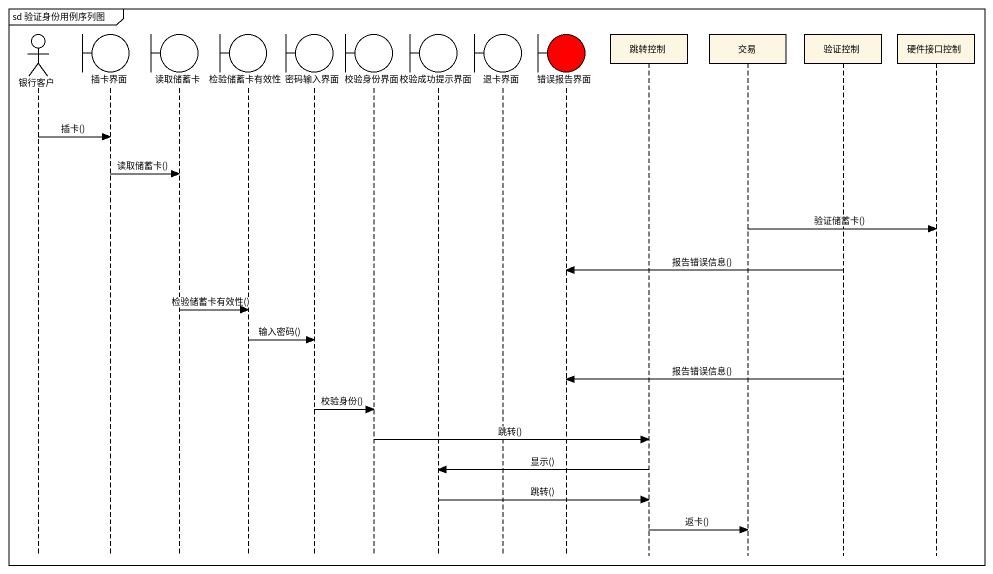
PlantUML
@startuml
mainframe sd 验证身份用例序列图
hide footbox
actor 银行客户
boundary 插卡界面
boundary 读取储蓄卡
boundary 检验储蓄卡有效性
boundary 密码输入界面
boundary 校验身份界面
boundary 校验成功提示界面
boundary 退卡界面
boundary 错误报告界面 #FF0000
participant 跳转控制
participant 交易
participant 验证控制
participant 硬件接口控制

银行客户 -> 插卡界面 : 插卡()
插卡界面 -> 读取储蓄卡 : 读取储蓄卡()
交易 -> 硬件接口控制 : 验证储蓄卡()
验证控制 -> 错误报告界面 : 报告错误信息()
读取储蓄卡 -> 检验储蓄卡有效性 : 检验储蓄卡有效性()
检验储蓄卡有效性 -> 密码输入界面 : 输入密码()
验证控制 -> 错误报告界面 : 报告错误信息()
密码输入界面 -> 校验身份界面 : 校验身份()
校验身份界面 -> 跳转控制 : 跳转()
跳转控制 -> 校验成功提示界面 : 显示()
校验成功提示界面 -> 跳转控制 : 跳转()
跳转控制 -> 交易 : 返卡()
@enduml
